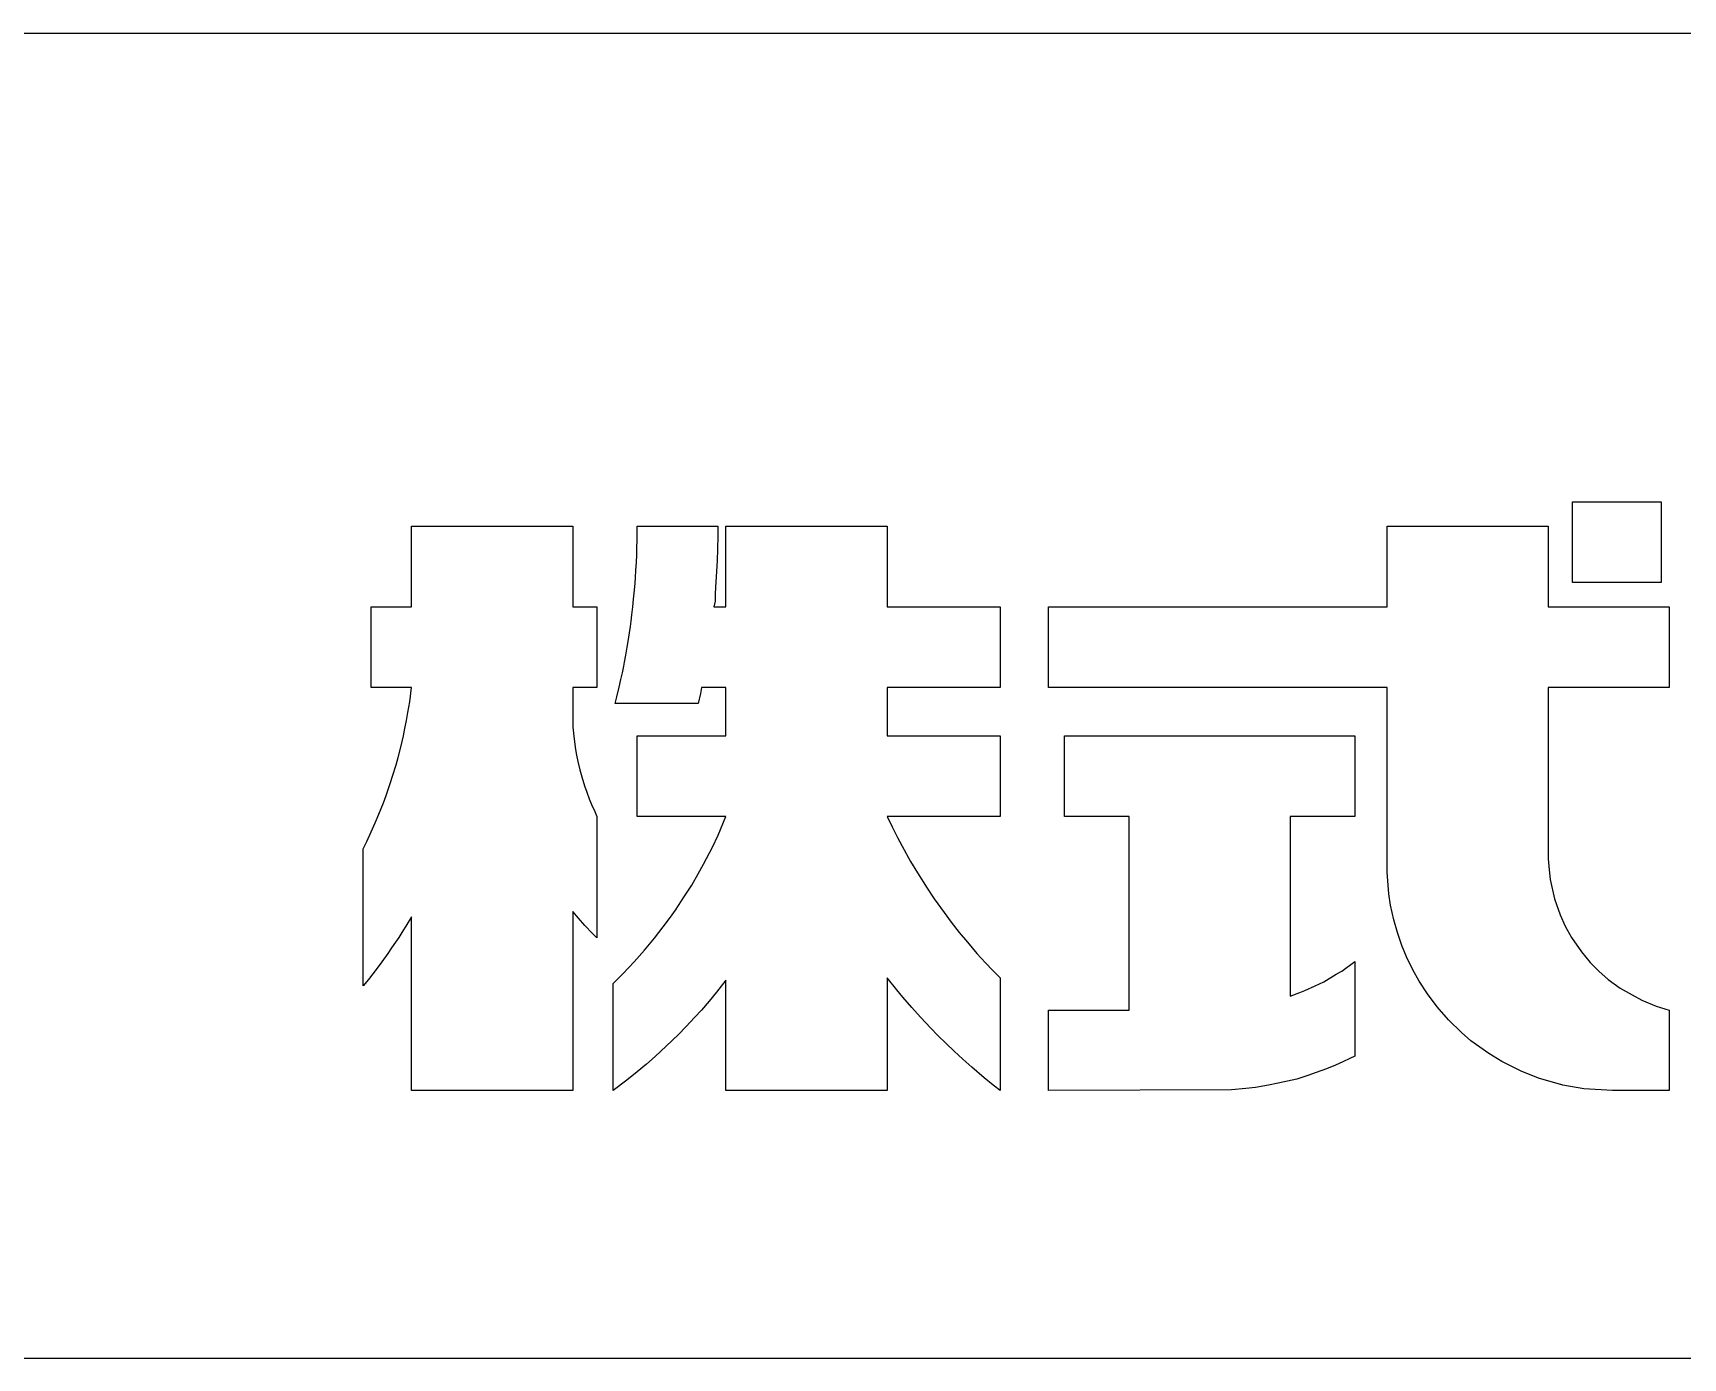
# Model space of a CAD drawing. Extents: x 4 to 588, y 3 to 416.
# Drawn here: x 466.51 to 491.43, y 395.82 to 415.82 of the extents above; entities that cross this region are included whole.
import ezdxf

# ---------------------------------------------------------------- set-up
doc = ezdxf.new("R2010")
doc.units = 0
doc.header["$LTSCALE"] = 0.5
doc.header["$MEASUREMENT"] = 0
doc.layers.add('M2-2-0', color=7, linetype='Continuous')

msp = doc.modelspace()

# ---------------------------------------------------------------- linework, layer by layer
at = {"layer": 'M2-2-0', "color": 7, "linetype": 'Continuous'}
for p, q in [((3.509, 415.821), (587.509, 415.821)), ((489.757, 408.743), (491.096, 408.743)), ((489.757, 407.526), (489.757, 408.743)), ((491.096, 408.743), (491.096, 407.526)), ((472.229, 407.16), (472.229, 408.378)), ((472.229, 408.378), (474.663, 408.378)), ((474.663, 408.378), (474.663, 407.16)), ((475.636, 408.323), (475.637, 408.378)), ((475.637, 408.378), (476.854, 408.378)), ((476.854, 408.378), (476.853, 408.225)), ((476.976, 407.16), (476.976, 408.378)), ((476.976, 408.378), (479.411, 408.378)), ((479.411, 408.378), (479.411, 407.16)), ((486.958, 407.16), (486.958, 408.378)), ((486.958, 408.378), (489.392, 408.378)), ((489.392, 408.378), (489.392, 407.16)), ((475.632, 408.055), (475.635, 408.159)), ((475.635, 408.159), (475.636, 408.268)), ((475.636, 408.268), (475.636, 408.323)), ((476.853, 408.225), (476.849, 408.037)), ((475.623, 407.83), (475.628, 407.946)), ((475.628, 407.946), (475.632, 408.055)), ((476.843, 407.854), (476.835, 407.696)), ((476.849, 408.037), (476.843, 407.854)), ((475.603, 407.519), (475.61, 407.605)), ((475.61, 407.605), (475.617, 407.714)), ((475.617, 407.714), (475.623, 407.83)), ((476.83, 407.611), (476.819, 407.459)), ((476.835, 407.696), (476.83, 407.611)), ((475.581, 407.276), (475.594, 407.41)), ((475.594, 407.41), (475.603, 407.519)), ((476.819, 407.459), (476.811, 407.349)), ((476.811, 407.349), (476.811, 407.246)), ((491.096, 407.526), (489.757, 407.526)), ((471.62, 405.943), (471.62, 407.16)), ((471.62, 407.16), (472.229, 407.16)), ((474.663, 407.16), (475.028, 407.16)), ((475.028, 407.16), (475.028, 405.943)), ((475.555, 407.039), (475.569, 407.16)), ((475.569, 407.16), (475.581, 407.276)), ((476.811, 407.246), (476.792, 407.16)), ((476.792, 407.16), (476.976, 407.16)), ((479.411, 407.16), (481.115, 407.16)), ((481.115, 407.16), (481.115, 405.943)), ((481.845, 405.943), (481.845, 407.16)), ((481.845, 407.16), (486.958, 407.16)), ((481.853, 407.16), (481.845, 407.152)), ((489.392, 407.16), (491.218, 407.16)), ((491.21, 407.16), (491.218, 407.152)), ((491.218, 407.16), (491.218, 405.943)), ((475.518, 406.765), (475.532, 406.862)), ((475.532, 406.862), (475.542, 406.941)), ((475.542, 406.941), (475.555, 407.039)), ((475.484, 406.552), (475.498, 406.637)), ((475.498, 406.637), (475.518, 406.765)), ((475.443, 406.327), (475.462, 406.43)), ((475.462, 406.43), (475.484, 406.552)), ((475.39, 406.065), (475.411, 406.162)), ((475.411, 406.162), (475.432, 406.266)), ((475.432, 406.266), (475.443, 406.327)), ((472.229, 405.943), (471.62, 405.943)), ((472.2, 405.724), (472.229, 405.943)), ((475.028, 405.943), (474.663, 405.943)), ((474.663, 405.943), (474.663, 405.341)), ((475.33, 405.803), (475.364, 405.949)), ((475.364, 405.949), (475.39, 406.065)), ((476.589, 405.852), (476.556, 405.7)), ((476.608, 405.943), (476.589, 405.852)), ((476.976, 405.943), (476.608, 405.943)), ((476.976, 405.213), (476.976, 405.943)), ((479.411, 405.943), (479.411, 405.213)), ((481.115, 405.943), (479.411, 405.943)), ((486.958, 405.943), (481.845, 405.943)), ((486.958, 403.373), (486.958, 405.943)), ((491.218, 405.943), (489.392, 405.943)), ((489.392, 405.943), (489.392, 403.355)), ((472.174, 405.566), (472.2, 405.724)), ((475.305, 405.7), (475.33, 405.803)), ((476.556, 405.7), (475.305, 405.7)), ((472.129, 405.322), (472.153, 405.444)), ((472.153, 405.444), (472.174, 405.566)), ((472.065, 405.042), (472.105, 405.213)), ((472.105, 405.213), (472.129, 405.322)), ((474.663, 405.341), (474.682, 405.164)), ((474.682, 405.164), (474.705, 405.006)), ((475.637, 403.995), (475.637, 405.213)), ((475.637, 405.213), (476.976, 405.213)), ((479.411, 405.213), (481.115, 405.213)), ((481.115, 405.213), (481.115, 403.995)), ((482.089, 403.995), (482.089, 405.213)), ((482.089, 405.213), (483.062, 405.213)), ((483.062, 405.213), (485.497, 405.213)), ((485.497, 405.213), (486.471, 405.213)), ((486.471, 405.213), (486.471, 403.995)), ((471.994, 404.775), (472.024, 404.884)), ((472.024, 404.884), (472.065, 405.042)), ((474.705, 405.006), (474.721, 404.921)), ((474.721, 404.921), (474.741, 404.823)), ((471.911, 404.507), (471.943, 404.604)), ((471.943, 404.604), (471.994, 404.775)), ((474.741, 404.823), (474.77, 404.701)), ((474.77, 404.701), (474.8, 404.592)), ((471.844, 404.312), (471.911, 404.507)), ((474.8, 404.592), (474.841, 404.458)), ((474.841, 404.458), (474.875, 404.361)), ((474.875, 404.361), (474.911, 404.263)), ((471.736, 404.032), (471.803, 404.202)), ((471.803, 404.202), (471.844, 404.312)), ((474.911, 404.263), (474.946, 404.178)), ((474.946, 404.178), (474.994, 404.069)), ((471.621, 403.764), (471.681, 403.9)), ((471.681, 403.9), (471.736, 404.032)), ((474.994, 404.069), (475.028, 403.995)), ((475.028, 403.995), (475.028, 402.163)), ((476.976, 403.995), (475.637, 403.995)), ((476.856, 403.715), (476.976, 403.995)), ((481.115, 403.995), (479.411, 403.995)), ((479.411, 403.995), (479.484, 403.838)), ((483.062, 403.995), (482.089, 403.995)), ((483.062, 401.31), (483.062, 403.995)), ((486.471, 403.995), (485.497, 403.995)), ((485.497, 403.995), (485.497, 401.283)), ((471.498, 403.509), (471.552, 403.618)), ((471.552, 403.618), (471.621, 403.764)), ((476.77, 403.533), (476.856, 403.715)), ((479.484, 403.838), (479.566, 403.679)), ((479.566, 403.679), (479.636, 403.545)), ((471.498, 401.439), (471.498, 403.509)), ((476.638, 403.277), (476.77, 403.533)), ((479.636, 403.545), (479.761, 403.314)), ((486.958, 403.355), (486.958, 403.373)), ((486.958, 403.157), (486.958, 403.355)), ((489.392, 403.355), (489.403, 403.192)), ((476.458, 402.961), (476.558, 403.131)), ((476.558, 403.131), (476.638, 403.277)), ((479.761, 403.314), (479.867, 403.143)), ((479.867, 403.143), (480.014, 402.912)), ((486.984, 402.827), (486.958, 403.157)), ((489.403, 403.192), (489.422, 403.046)), ((476.352, 402.79), (476.458, 402.961)), ((480.014, 402.912), (480.121, 402.754)), ((489.422, 403.046), (489.487, 402.754)), ((476.212, 402.581), (476.352, 402.79)), ((480.121, 402.754), (480.268, 402.547)), ((487.011, 402.656), (486.984, 402.827)), ((487.058, 402.437), (487.011, 402.656)), ((489.487, 402.754), (489.572, 402.51)), ((472.229, 402.48), (472.143, 402.34)), ((472.229, 399.857), (472.229, 402.48)), ((474.748, 402.462), (474.663, 402.563)), ((474.663, 402.563), (474.663, 399.857)), ((474.846, 402.352), (474.748, 402.462)), ((476.028, 402.328), (476.136, 402.474)), ((476.136, 402.474), (476.212, 402.581)), ((480.268, 402.547), (480.377, 402.401)), ((480.377, 402.401), (480.499, 402.243)), ((487.113, 402.243), (487.058, 402.437)), ((489.572, 402.51), (489.649, 402.34)), ((472.035, 402.17), (471.986, 402.097)), ((472.097, 402.267), (472.035, 402.17)), ((472.143, 402.34), (472.097, 402.267)), ((474.961, 402.23), (474.846, 402.352)), ((475.028, 402.163), (474.961, 402.23)), ((475.747, 401.979), (475.895, 402.157)), ((475.895, 402.157), (476.028, 402.328)), ((480.499, 402.243), (480.622, 402.097)), ((487.181, 402.048), (487.113, 402.243)), ((489.649, 402.34), (489.744, 402.17)), ((489.744, 402.17), (489.893, 401.95)), ((471.869, 401.926), (471.778, 401.8)), ((471.928, 402.011), (471.869, 401.926)), ((471.986, 402.097), (471.928, 402.011)), ((475.588, 401.8), (475.747, 401.979)), ((480.622, 402.097), (480.766, 401.926)), ((480.766, 401.926), (480.896, 401.788)), ((487.251, 401.877), (487.181, 402.048)), ((487.345, 401.683), (487.251, 401.877)), ((489.893, 401.95), (490.025, 401.793)), ((471.644, 401.622), (471.577, 401.537)), ((471.709, 401.707), (471.644, 401.622)), ((471.778, 401.8), (471.709, 401.707)), ((475.272, 401.476), (475.419, 401.622)), ((475.419, 401.622), (475.588, 401.8)), ((480.896, 401.788), (481.007, 401.671)), ((481.007, 401.671), (481.115, 401.561)), ((486.005, 401.5), (486.191, 401.614)), ((486.191, 401.614), (486.276, 401.658)), ((486.276, 401.658), (486.471, 401.804)), ((486.471, 401.804), (486.471, 400.378)), ((487.444, 401.507), (487.345, 401.683)), ((490.025, 401.793), (490.157, 401.658)), ((490.157, 401.658), (490.297, 401.537)), ((471.577, 401.537), (471.498, 401.439)), ((475.272, 399.857), (475.272, 401.476)), ((476.976, 401.524), (476.832, 401.342)), ((476.976, 399.857), (476.976, 401.524)), ((479.556, 401.378), (479.411, 401.561)), ((479.411, 401.561), (479.411, 399.857)), ((479.648, 401.269), (479.556, 401.378)), ((481.115, 401.561), (481.115, 399.858)), ((485.643, 401.338), (485.716, 401.368)), ((485.716, 401.368), (485.874, 401.441)), ((485.874, 401.441), (486.005, 401.5)), ((487.567, 401.317), (487.444, 401.507)), ((490.297, 401.537), (490.477, 401.405)), ((490.477, 401.405), (490.658, 401.303)), ((476.72, 401.208), (476.604, 401.074)), ((476.832, 401.342), (476.72, 401.208)), ((479.784, 401.111), (479.648, 401.269)), ((479.912, 400.964), (479.784, 401.111)), ((483.062, 401.283), (483.062, 401.31)), ((483.062, 401.074), (483.062, 401.283)), ((485.497, 401.283), (485.643, 401.338)), ((487.713, 401.123), (487.567, 401.317)), ((487.883, 400.928), (487.713, 401.123)), ((490.658, 401.303), (490.804, 401.222)), ((490.804, 401.222), (491.023, 401.133)), ((491.023, 401.133), (491.218, 401.074)), ((476.506, 400.964), (476.368, 400.818)), ((476.604, 401.074), (476.506, 400.964)), ((480.068, 400.802), (479.912, 400.964)), ((481.845, 399.857), (481.845, 401.074)), ((481.845, 401.074), (483.062, 401.074)), ((488.082, 400.733), (487.883, 400.928)), ((491.218, 401.074), (491.218, 399.857)), ((476.258, 400.705), (476.074, 400.526)), ((476.368, 400.818), (476.258, 400.705)), ((480.177, 400.69), (480.068, 400.802)), ((480.299, 400.569), (480.177, 400.69)), ((488.225, 400.611), (488.082, 400.733)), ((488.492, 400.417), (488.225, 400.611)), ((475.905, 400.371), (475.777, 400.258)), ((476.074, 400.526), (475.905, 400.371)), ((480.42, 400.453), (480.299, 400.569)), ((480.552, 400.331), (480.42, 400.453)), ((486.471, 400.378), (486.398, 400.342)), ((488.692, 400.295), (488.492, 400.417)), ((475.637, 400.141), (475.479, 400.014)), ((475.777, 400.258), (475.637, 400.141)), ((480.689, 400.21), (480.552, 400.331)), ((480.875, 400.052), (480.689, 400.21)), ((485.886, 400.13), (485.762, 400.088)), ((486.045, 400.188), (485.886, 400.13)), ((486.179, 400.242), (486.045, 400.188)), ((486.288, 400.29), (486.179, 400.242)), ((486.398, 400.342), (486.288, 400.29)), ((488.984, 400.149), (488.692, 400.295)), ((489.246, 400.045), (488.984, 400.149)), ((475.479, 400.014), (475.272, 399.857)), ((481.009, 399.942), (480.875, 400.052)), ((481.115, 399.858), (481.009, 399.942)), ((484.608, 399.868), (481.845, 399.857)), ((484.827, 399.888), (484.608, 399.868)), ((484.973, 399.906), (484.827, 399.888)), ((485.168, 399.939), (484.973, 399.906)), ((485.314, 399.968), (485.168, 399.939)), ((485.594, 400.029), (485.314, 399.968)), ((485.762, 400.088), (485.594, 400.029)), ((489.611, 399.941), (489.246, 400.045)), ((489.928, 399.885), (489.611, 399.941)), ((490.364, 399.857), (489.928, 399.885)), ((474.663, 399.857), (472.229, 399.857)), ((479.411, 399.857), (476.976, 399.857)), ((491.218, 399.857), (490.364, 399.857)), ((3.509, 395.821), (587.509, 395.821))]:
    msp.add_line(p, q, dxfattribs=at)

doc.saveas('drawing.dxf')
